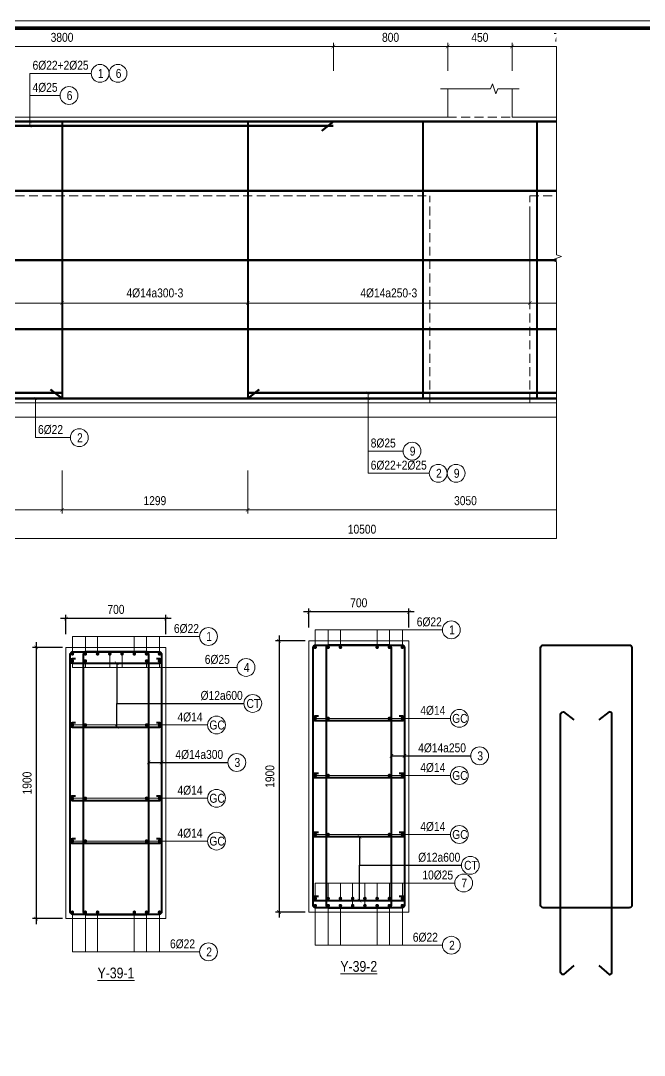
# Model space of a CAD drawing. Header units: millimetres. Extents: x 3014920 to 3563667, y -1638653 to -1356471.
# Drawn here: x 3249806 to 3254172, y -1613312 to -1606064 of the extents above; entities that cross this region are included whole.
import ezdxf
from ezdxf.enums import TextEntityAlignment as Align
from ezdxf.xclip import XClip

# ---------------------------------------------------------------- set-up
doc = ezdxf.new("R2010")
doc.units = ezdxf.units.MM
doc.header["$MEASUREMENT"] = 0
doc.header["$XCLIPFRAME"] = 0
doc.header["$PDMODE"] = 2
doc.linetypes.add('HIDDEN', pattern=[0.375, 0.25, -0.125])
doc.layers.get('0').update_dxf_attribs({"lineweight": 9})
doc.layers.get('Defpoints').update_dxf_attribs({"color": 10, "lineweight": 0})
for name, color, linetype, lineweight in [('CDAI', 21, 'Continuous', 40), ('CTHEP', 50, 'Continuous', 50), ('DBAO', 90, 'Continuous', 13), ('DGIONG', 130, 'Continuous', 13), ('KTH', 154, 'Continuous', 9), ('Net khuat', 8, 'HIDDEN', 13), ('TEXT', 7, 'Continuous', 15)]:
    doc.layers.add(name, color=color, linetype=linetype, lineweight=lineweight)
doc.styles.add('Star-HelCon', font='VHELVCN_0.TTF')
doc.styles.add('TTP-HelCon', font='VHELVCN_0.TTF')
doc.styles.add('VNI-HELVE-CONDENSE', font='VHELVCN_0.TTF')
doc.dimstyles.new('kc-25', dxfattribs={"dimtxt": 62.5, "dimasz": 20, "dimexe": 20, "dimexo": 50, "dimgap": 25, "dimtad": 3, "dimdec": 0, "dimzin": 0, "dimdsep": 46, "dimtxsty": 'VNI-HELVE-CONDENSE', "dimblk": 'DIM', "dimcen": 2.5, "dimclrd": 256, "dimclre": 154, "dimclrt": 7, "dimaunit": 1, "dimadec": 0, "dimazin": 0, "dimtfac": 1, "dimtdec": 0, "dimtix": 1, "dimtmove": 0, "dimatfit": 3, "dimldrblk": 'DOT', "dimfxl": 1, "dimtolj": 1, "dimtzin": 0, "dimarcsym": 0})
doc.dimstyles.new('TTP-25', dxfattribs={"dimscale": 25, "dimtxt": 2.5, "dimasz": 1, "dimexe": 1, "dimexo": 1, "dimgap": 0.09, "dimtad": 0, "dimdec": 4, "dimrnd": 1, "dimzin": 9, "dimdsep": 46, "dimtxsty": 'TTP-HelCon', "dimblk": 'ARCHTICK', "dimcen": 0.09, "dimdle": 1.5, "dimclrd": 256, "dimclre": 256, "dimclrt": 7, "dimadec": 0, "dimazin": 0, "dimtfac": 1, "dimtdec": 4, "dimtmove": 0, "dimatfit": 3, "dimldrblk": 'ARCHTICK', "dimfxl": 1, "dimtvp": 1, "dimtolj": 1, "dimtzin": 0, "dimarcsym": 0})

# ---------------------------------------------------------------- blocks, each defined once
blk = doc.blocks.new('_ArchTick')
at = {"color": 0, "linetype": 'ByBlock', "const_width": 0.15}
blk.add_lwpolyline([(-0.5, -0.5), (0.5, 0.5)], dxfattribs=at)
blk = doc.blocks.new('*D1928')
at = {"layer": 'Defpoints', "color": 0, "transparency": 16777216}
for p in [(62649.6, 496), (58849.7, 300), (62649.6, 300)]:
    blk.add_point(p, dxfattribs=at)
at = {"layer": 'KTH', "lineweight": -2, "transparency": 16777216}
for p, q in [((58849.7, 325), (58849.7, 521)), ((62649.6, 325), (62649.6, 521)), ((58812.2, 496), (62687.1, 496))]:
    blk.add_line(p, q, dxfattribs=at)
at = {"layer": 'KTH', "lineweight": -2, "transparency": 16777216, "xscale": 25, "yscale": 25, "zscale": 25, "rotation": 180}
blk.add_blockref('_ArchTick', (58849.7, 496), dxfattribs=at)
at = {"layer": 'KTH', "lineweight": -2, "transparency": 16777216, "xscale": 25, "yscale": 25, "zscale": 25}
blk.add_blockref('_ArchTick', (62649.6, 496), dxfattribs=at)
at = {"layer": 'KTH', "color": 7, "transparency": 16777216, "insert": (60749.7, 559.8), "char_height": 62.5, "attachment_point": 5, "style": 'TTP-HelCon'}
blk.add_mtext('\\A1;3800', dxfattribs=at)
blk = doc.blocks.new('*D1932')
at = {"layer": 'Defpoints', "color": 0, "transparency": 16777216}
for p in [(64600, 496), (63900, 300), (64600, 300)]:
    blk.add_point(p, dxfattribs=at)
at = {"layer": 'KTH', "lineweight": -2, "transparency": 16777216}
for p, q in [((63900, 325), (63900, 521)), ((64600, 325), (64600, 521)), ((63862.5, 496), (64637.5, 496))]:
    blk.add_line(p, q, dxfattribs=at)
at = {"layer": 'KTH', "lineweight": -2, "transparency": 16777216, "xscale": 25, "yscale": 25, "zscale": 25, "rotation": 180}
blk.add_blockref('_ArchTick', (63900, 496), dxfattribs=at)
at = {"layer": 'KTH', "lineweight": -2, "transparency": 16777216, "xscale": 25, "yscale": 25, "zscale": 25}
blk.add_blockref('_ArchTick', (64600, 496), dxfattribs=at)
at = {"layer": 'KTH', "color": 7, "transparency": 16777216, "insert": (64250, 559.8), "char_height": 62.5, "attachment_point": 5, "style": 'TTP-HelCon'}
blk.add_mtext('\\A1;700', dxfattribs=at)
blk = doc.blocks.new('*D1940')
at = {"layer": 'Defpoints', "color": 0, "transparency": 16777216}
for p in [(57600, -2448.4), (68100, -2448.4), (68100, -2949.4)]:
    blk.add_point(p, dxfattribs=at)
at = {"layer": 'KTH', "lineweight": -2, "transparency": 16777216}
for p, q in [((57600, -2473.4), (57600, -2974.4)), ((68100, -2473.4), (68100, -2974.4)), ((57562.5, -2949.4), (68137.5, -2949.4))]:
    blk.add_line(p, q, dxfattribs=at)
at = {"layer": 'KTH', "lineweight": -2, "transparency": 16777216, "xscale": 25, "yscale": 25, "zscale": 25, "rotation": 180}
blk.add_blockref('_ArchTick', (57600, -2949.4), dxfattribs=at)
at = {"layer": 'KTH', "lineweight": -2, "transparency": 16777216, "xscale": 25, "yscale": 25, "zscale": 25}
blk.add_blockref('_ArchTick', (68100, -2949.4), dxfattribs=at)
at = {"layer": 'KTH', "color": 7, "transparency": 16777216, "insert": (62850, -2885.5), "char_height": 62.5, "attachment_point": 5, "style": 'TTP-HelCon'}
blk.add_mtext('\\A1;10500', dxfattribs=at)
blk = doc.blocks.new('DIM')
h = blk.add_hatch(color=1)
h.paths.add_polyline_path([(0.49, 0.29, 1), (0.29, 0.49), (-0.19, 0), (0.19, 0)])
h.paths.add_polyline_path([(0.19, 0), (-0.19, 0), (-0.49, -0.29, 1), (-0.29, -0.49)])
at = {"color": 9}
for p, q in [((-0.19, 0), (-1.5, 0)), ((0.19, 0), (1.5, 0))]:
    blk.add_line(p, q, dxfattribs=at)
at = {"color": 1}
for p, q in [((-0.49, -0.29), (0.29, 0.49)), ((-0.29, -0.49), (0.49, 0.29)), ((-0.19, 0), (0.19, 0))]:
    blk.add_line(p, q, dxfattribs=at)
blk.add_arc((-0.39, -0.39), 0.138, 135, 315, dxfattribs=at)
blk = doc.blocks.new('*D1949')
at = {"layer": 'Defpoints', "color": 0, "transparency": 16777216}
for p in [(60750, -2448.4), (62049.4, -2448.4), (60750, -2749.4)]:
    blk.add_point(p, dxfattribs=at)
at = {"layer": 'KTH', "lineweight": -2, "transparency": 16777216}
for p, q in [((60750, -2473.4), (60750, -2774.4)), ((62049.4, -2473.4), (62049.4, -2774.4)), ((62086.9, -2749.4), (60712.5, -2749.4))]:
    blk.add_line(p, q, dxfattribs=at)
at = {"layer": 'KTH', "lineweight": -2, "transparency": 16777216, "xscale": 25, "yscale": 25, "zscale": 25, "rotation": 180}
blk.add_blockref('_ArchTick', (60750, -2749.4), dxfattribs=at)
at = {"layer": 'KTH', "lineweight": -2, "transparency": 16777216, "xscale": 25, "yscale": 25, "zscale": 25}
blk.add_blockref('_ArchTick', (62049.4, -2749.4), dxfattribs=at)
at = {"layer": 'KTH', "color": 7, "transparency": 16777216, "insert": (61399.7, -2685.6), "char_height": 62.5, "attachment_point": 5, "style": 'TTP-HelCon'}
blk.add_mtext('\\A1;1299', dxfattribs=at)
blk = doc.blocks.new('*D1954')
at = {"layer": 'Defpoints', "color": 0, "transparency": 16777216}
for p in [(64025, -627.9), (65099.9, -627.9), (65099.9, -1301.2)]:
    blk.add_point(p, dxfattribs=at)
at = {"layer": 'KTH', "lineweight": -2, "transparency": 16777216}
for p, q in [((64025, -652.9), (64025, -1326.2)), ((65099.9, -652.9), (65099.9, -1326.2)), ((63987.5, -1301.2), (65137.4, -1301.2))]:
    blk.add_line(p, q, dxfattribs=at)
at = {"layer": 'KTH', "lineweight": -2, "transparency": 16777216, "xscale": 25, "yscale": 25, "zscale": 25, "rotation": 180}
blk.add_blockref('_ArchTick', (64025, -1301.2), dxfattribs=at)
at = {"layer": 'KTH', "lineweight": -2, "transparency": 16777216, "xscale": 25, "yscale": 25, "zscale": 25}
blk.add_blockref('_ArchTick', (65099.9, -1301.2), dxfattribs=at)
at = {"layer": 'KTH', "color": 7, "transparency": 16777216, "insert": (64562.5, -1231.3), "char_height": 62.5, "attachment_point": 5, "style": 'TTP-HelCon'}
blk.add_mtext('\\A1;4Þ14a250-3', dxfattribs=at)
blk = doc.blocks.new('*D1955')
at = {"layer": 'Defpoints', "color": 0, "transparency": 16777216}
for p in [(60750, -627.9), (62049.4, -627.9), (62049.4, -1301.2)]:
    blk.add_point(p, dxfattribs=at)
at = {"layer": 'KTH', "lineweight": -2, "transparency": 16777216}
for p, q in [((60750, -652.9), (60750, -1326.2)), ((62049.4, -652.9), (62049.4, -1326.2)), ((60712.5, -1301.2), (62086.9, -1301.2))]:
    blk.add_line(p, q, dxfattribs=at)
at = {"layer": 'KTH', "lineweight": -2, "transparency": 16777216, "xscale": 25, "yscale": 25, "zscale": 25, "rotation": 180}
blk.add_blockref('_ArchTick', (60750, -1301.2), dxfattribs=at)
at = {"layer": 'KTH', "lineweight": -2, "transparency": 16777216, "xscale": 25, "yscale": 25, "zscale": 25}
blk.add_blockref('_ArchTick', (62049.4, -1301.2), dxfattribs=at)
at = {"layer": 'KTH', "color": 7, "transparency": 16777216, "insert": (61399.7, -1231.3), "char_height": 62.5, "attachment_point": 5, "style": 'TTP-HelCon'}
blk.add_mtext('\\A1;4Þ14a300-3', dxfattribs=at)
blk = doc.blocks.new('*D1956')
at = {"layer": 'Defpoints', "color": 0, "transparency": 16777216}
for p in [(62049.4, -627.9), (64025, -627.9), (64025, -1301.2)]:
    blk.add_point(p, dxfattribs=at)
at = {"layer": 'KTH', "lineweight": -2, "transparency": 16777216}
for p, q in [((62049.4, -652.9), (62049.4, -1326.2)), ((64025, -652.9), (64025, -1326.2)), ((62011.9, -1301.2), (64062.5, -1301.2))]:
    blk.add_line(p, q, dxfattribs=at)
at = {"layer": 'KTH', "lineweight": -2, "transparency": 16777216, "xscale": 25, "yscale": 25, "zscale": 25, "rotation": 180}
blk.add_blockref('_ArchTick', (62049.4, -1301.2), dxfattribs=at)
at = {"layer": 'KTH', "lineweight": -2, "transparency": 16777216, "xscale": 25, "yscale": 25, "zscale": 25}
blk.add_blockref('_ArchTick', (64025, -1301.2), dxfattribs=at)
at = {"layer": 'KTH', "color": 7, "transparency": 16777216, "insert": (63037.2, -1231.3), "char_height": 62.5, "attachment_point": 5, "style": 'TTP-HelCon'}
blk.add_mtext('\\A1;4Þ14a250-3', dxfattribs=at)
blk = doc.blocks.new('*D1957')
at = {"layer": 'Defpoints', "color": 0, "transparency": 16777216}
for p in [(58175, -627.9), (60750, -627.9), (60750, -1301.2)]:
    blk.add_point(p, dxfattribs=at)
at = {"layer": 'KTH', "lineweight": -2, "transparency": 16777216}
for p, q in [((58175, -652.9), (58175, -1326.2)), ((60750, -652.9), (60750, -1326.2)), ((58137.5, -1301.2), (60787.5, -1301.2))]:
    blk.add_line(p, q, dxfattribs=at)
at = {"layer": 'KTH', "lineweight": -2, "transparency": 16777216, "xscale": 25, "yscale": 25, "zscale": 25, "rotation": 180}
blk.add_blockref('_ArchTick', (58175, -1301.2), dxfattribs=at)
at = {"layer": 'KTH', "lineweight": -2, "transparency": 16777216, "xscale": 25, "yscale": 25, "zscale": 25}
blk.add_blockref('_ArchTick', (60750, -1301.2), dxfattribs=at)
at = {"layer": 'KTH', "color": 7, "transparency": 16777216, "insert": (59462.5, -1231.3), "char_height": 62.5, "attachment_point": 5, "style": 'TTP-HelCon'}
blk.add_mtext('\\A1;4Þ14a250-3', dxfattribs=at)
blk = doc.blocks.new('*D1958')
at = {"layer": 'Defpoints', "color": 0, "transparency": 16777216}
for p in [(63450, 496), (62649.6, 300), (63450, 300)]:
    blk.add_point(p, dxfattribs=at)
at = {"layer": 'KTH', "lineweight": -2, "transparency": 16777216}
for p, q in [((62649.6, 325), (62649.6, 521)), ((63450, 325), (63450, 521)), ((62612.1, 496), (63487.5, 496))]:
    blk.add_line(p, q, dxfattribs=at)
at = {"layer": 'KTH', "lineweight": -2, "transparency": 16777216, "xscale": 25, "yscale": 25, "zscale": 25, "rotation": 180}
blk.add_blockref('_ArchTick', (62649.6, 496), dxfattribs=at)
at = {"layer": 'KTH', "lineweight": -2, "transparency": 16777216, "xscale": 25, "yscale": 25, "zscale": 25}
blk.add_blockref('_ArchTick', (63450, 496), dxfattribs=at)
at = {"layer": 'KTH', "color": 7, "transparency": 16777216, "insert": (63049.8, 559.8), "char_height": 62.5, "attachment_point": 5, "style": 'TTP-HelCon'}
blk.add_mtext('\\A1;800', dxfattribs=at)
blk = doc.blocks.new('*D1959')
at = {"layer": 'Defpoints', "color": 0, "transparency": 16777216}
for p in [(57600, -2448.4), (60750, -2448.4), (60750, -2749.4)]:
    blk.add_point(p, dxfattribs=at)
at = {"layer": 'KTH', "lineweight": -2, "transparency": 16777216}
for p, q in [((57600, -2473.4), (57600, -2774.4)), ((60750, -2473.4), (60750, -2774.4)), ((57562.5, -2749.4), (60787.5, -2749.4))]:
    blk.add_line(p, q, dxfattribs=at)
at = {"layer": 'KTH', "lineweight": -2, "transparency": 16777216, "xscale": 25, "yscale": 25, "zscale": 25, "rotation": 180}
blk.add_blockref('_ArchTick', (57600, -2749.4), dxfattribs=at)
at = {"layer": 'KTH', "lineweight": -2, "transparency": 16777216, "xscale": 25, "yscale": 25, "zscale": 25}
blk.add_blockref('_ArchTick', (60750, -2749.4), dxfattribs=at)
at = {"layer": 'KTH', "color": 7, "transparency": 16777216, "insert": (59175, -2685.6), "char_height": 62.5, "attachment_point": 5, "style": 'TTP-HelCon'}
blk.add_mtext('\\A1;3150', dxfattribs=at)
blk = doc.blocks.new('*D1960')
at = {"layer": 'Defpoints', "color": 0, "transparency": 16777216}
for p in [(62049.4, -2448.4), (65098.9, -2473.4), (62049.4, -2749.4)]:
    blk.add_point(p, dxfattribs=at)
at = {"layer": 'KTH', "lineweight": -2, "transparency": 16777216}
for p, q in [((62049.4, -2473.4), (62049.4, -2774.4)), ((65098.9, -2498.4), (65098.9, -2774.4)), ((65136.4, -2749.4), (62011.9, -2749.4))]:
    blk.add_line(p, q, dxfattribs=at)
at = {"layer": 'KTH', "lineweight": -2, "transparency": 16777216, "xscale": 25, "yscale": 25, "zscale": 25, "rotation": 180}
blk.add_blockref('_ArchTick', (62049.4, -2749.4), dxfattribs=at)
at = {"layer": 'KTH', "lineweight": -2, "transparency": 16777216, "xscale": 25, "yscale": 25, "zscale": 25}
blk.add_blockref('_ArchTick', (65098.9, -2749.4), dxfattribs=at)
at = {"layer": 'KTH', "color": 7, "transparency": 16777216, "insert": (63574.2, -2685.6), "char_height": 62.5, "attachment_point": 5, "style": 'TTP-HelCon'}
blk.add_mtext('\\A1;3050', dxfattribs=at)
blk = doc.blocks.new('*D1966')
at = {"layer": 'Defpoints', "color": 0, "transparency": 16777216}
for p in [(63450, 496), (63450, 300), (63900, 300)]:
    blk.add_point(p, dxfattribs=at)
at = {"layer": 'KTH', "lineweight": -2, "transparency": 16777216}
for p, q in [((63450, 325), (63450, 521)), ((63900, 325), (63900, 521)), ((63937.5, 496), (63412.5, 496))]:
    blk.add_line(p, q, dxfattribs=at)
at = {"layer": 'KTH', "lineweight": -2, "transparency": 16777216, "xscale": 25, "yscale": 25, "zscale": 25, "rotation": 180}
blk.add_blockref('_ArchTick', (63450, 496), dxfattribs=at)
at = {"layer": 'KTH', "lineweight": -2, "transparency": 16777216, "xscale": 25, "yscale": 25, "zscale": 25}
blk.add_blockref('_ArchTick', (63900, 496), dxfattribs=at)
at = {"layer": 'KTH', "color": 7, "transparency": 16777216, "insert": (63675, 559.8), "char_height": 62.5, "attachment_point": 5, "style": 'TTP-HelCon'}
blk.add_mtext('\\A1;450', dxfattribs=at)
blk = doc.blocks.new('*D1021')
at = {"layer": 'Defpoints', "color": 0, "ltscale": 500, "transparency": 16777216}
for p in [(3250122.9, -1610252.1), (3250122.9, -1610385.3), (3250822.9, -1610385.3)]:
    blk.add_point(p, dxfattribs=at)
at = {"layer": 'KTH', "lineweight": -2, "ltscale": 500, "transparency": 16777216}
for p, q in [((3250860.4, -1610252.1), (3250085.4, -1610252.1)), ((3250122.9, -1610360.3), (3250122.9, -1610227.1)), ((3250822.9, -1610360.3), (3250822.9, -1610227.1))]:
    blk.add_line(p, q, dxfattribs=at)
at = {"layer": 'KTH', "lineweight": -2, "ltscale": 500, "transparency": 16777216, "xscale": 25, "yscale": 25, "zscale": 25, "rotation": 180}
blk.add_blockref('_ArchTick', (3250122.9, -1610252.1), dxfattribs=at)
at = {"layer": 'KTH', "lineweight": -2, "ltscale": 500, "transparency": 16777216, "xscale": 25, "yscale": 25, "zscale": 25}
blk.add_blockref('_ArchTick', (3250822.9, -1610252.1), dxfattribs=at)
at = {"layer": 'KTH', "color": 7, "ltscale": 500, "transparency": 16777216, "insert": (3250472.9, -1610188.3), "char_height": 62.5, "attachment_point": 5, "style": 'TTP-HelCon'}
blk.add_mtext('\\A1;700', dxfattribs=at)
blk = doc.blocks.new('*D1022')
at = {"layer": 'Defpoints', "color": 0, "ltscale": 500, "transparency": 16777216}
for p in [(3251823, -1610408.1), (3251614.7, -1612308.1), (3251823, -1612308.1)]:
    blk.add_point(p, dxfattribs=at)
at = {"layer": 'KTH', "lineweight": -2, "ltscale": 500, "transparency": 16777216}
for p, q in [((3251798, -1610408.1), (3251589.7, -1610408.1)), ((3251614.7, -1610370.6), (3251614.7, -1612345.6)), ((3251798, -1612308.1), (3251589.7, -1612308.1))]:
    blk.add_line(p, q, dxfattribs=at)
at = {"layer": 'KTH', "lineweight": -2, "ltscale": 500, "transparency": 16777216, "xscale": 25, "yscale": 25, "zscale": 25}
for p, rotation in [((3251614.7, -1610408.1), 90), ((3251614.7, -1612308.1), 270)]:
    blk.add_blockref('_ArchTick', p, dxfattribs=dict(at, rotation=rotation))
at = {"layer": 'KTH', "color": 7, "ltscale": 500, "transparency": 16777216, "insert": (3251550.9, -1611358.1), "char_height": 62.5, "attachment_point": 5, "rotation": 90, "style": 'TTP-HelCon'}
blk.add_mtext('\\A1;1900', dxfattribs=at)
blk = doc.blocks.new('*D1023')
at = {"layer": 'Defpoints', "color": 0, "ltscale": 500, "transparency": 16777216}
for p in [(3251823, -1610205.8), (3251823, -1610339.1), (3252523, -1610339.1)]:
    blk.add_point(p, dxfattribs=at)
at = {"layer": 'KTH', "lineweight": -2, "ltscale": 500, "transparency": 16777216}
for p, q in [((3251823, -1610314.1), (3251823, -1610180.8)), ((3252523, -1610314.1), (3252523, -1610180.8)), ((3252560.5, -1610205.8), (3251785.5, -1610205.8))]:
    blk.add_line(p, q, dxfattribs=at)
at = {"layer": 'KTH', "lineweight": -2, "ltscale": 500, "transparency": 16777216, "xscale": 25, "yscale": 25, "zscale": 25, "rotation": 180}
blk.add_blockref('_ArchTick', (3251823, -1610205.8), dxfattribs=at)
at = {"layer": 'KTH', "lineweight": -2, "ltscale": 500, "transparency": 16777216, "xscale": 25, "yscale": 25, "zscale": 25}
blk.add_blockref('_ArchTick', (3252523, -1610205.8), dxfattribs=at)
at = {"layer": 'KTH', "color": 7, "ltscale": 500, "transparency": 16777216, "insert": (3252173, -1610142), "char_height": 62.5, "attachment_point": 5, "style": 'TTP-HelCon'}
blk.add_mtext('\\A1;700', dxfattribs=at)
blk = doc.blocks.new('*D1024')
at = {"layer": 'Defpoints', "color": 0, "ltscale": 500, "transparency": 16777216}
for p in [(3250122.9, -1610454.3), (3249914.7, -1612354.3), (3250122.9, -1612354.3)]:
    blk.add_point(p, dxfattribs=at)
at = {"layer": 'KTH', "lineweight": -2, "ltscale": 500, "transparency": 16777216}
for p, q in [((3250097.9, -1610454.3), (3249889.7, -1610454.3)), ((3249914.7, -1610416.8), (3249914.7, -1612391.8)), ((3250097.9, -1612354.3), (3249889.7, -1612354.3))]:
    blk.add_line(p, q, dxfattribs=at)
at = {"layer": 'KTH', "lineweight": -2, "ltscale": 500, "transparency": 16777216, "xscale": 25, "yscale": 25, "zscale": 25}
for p, rotation in [((3249914.7, -1610454.3), 90), ((3249914.7, -1612354.3), 270)]:
    blk.add_blockref('_ArchTick', p, dxfattribs=dict(at, rotation=rotation))
at = {"layer": 'KTH', "color": 7, "ltscale": 500, "transparency": 16777216, "insert": (3249850.9, -1611404.3), "char_height": 62.5, "attachment_point": 5, "rotation": 90, "style": 'TTP-HelCon'}
blk.add_mtext('\\A1;1900', dxfattribs=at)
blk = doc.blocks.new('CHG_XX_Khung ten')
blk.add_lwpolyline([(15, 579), (826, 579), (826, 15), (15, 15)], close=True)
at = {"color": 4, "linetype": 'Continuous', "const_width": 1}
blk.add_lwpolyline([(17, 577), (824, 577), (824, 17), (17, 17)], close=True, dxfattribs=at)
blk = doc.blocks.new('2Y-39')
at = {"layer": 'CDAI', "elevation": 0}
for points in [[(60750.00241, -30), (60750.00241, -1970)], [(62049.40103, -30), (62049.40103, -1970)]]:
    blk.add_lwpolyline(points, dxfattribs=at)
at = {"layer": 'CDAI'}
for points in [[(63274.99997, -29.99806), (63274.99997, -1969.99806)], [(64074.99997, -29.99806), (64074.99997, -1969.99806)]]:
    blk.add_lwpolyline(points, dxfattribs=at)
at = {"layer": 'CTHEP'}
for p, q in [((62568.19159, -94.52741), (62649.61748, -30.00192)), ((73731.99983, -515), (49133.01281, -515)), ((73731.99983, -1000), (49133.01281, -1000)), ((73731.99983, -1485), (49133.01281, -1485)), ((60668.57652, -1905.47643), (60750.00241, -1970.00193)), ((62130.82692, -1905.47643), (62049.40103, -1970.00193)), ((49045.7992, -1970), (73770.00002, -1970))]:
    blk.add_line(p, q, dxfattribs=at)
for points in [[(49045.7992, -534.65692), (49045.7992, -30), (73770.00002, -30), (73770.00002, -530.00001)], [(58849.72173, -60.00195), (62647.03349, -60.00195)], [(54499.99997, -1930), (60749.99997, -1930)], [(62049.40103, -1930), (65099.93817, -1930)]]:
    blk.add_lwpolyline(points, dxfattribs=at)
at = {"layer": 'DBAO', "linetype": 'Continuous'}
for p, q in [((63449.99997, 200.00195), (63449.99997, 0.00195)), ((63899.99997, 0.00195), (63899.99997, 200.00195)), ((63449.99997, 0.00195), (58049.99998, 0.00195)), ((63899.99997, 0.00195), (68449.99997, 0.00193)), ((49000.00001, -2000), (73799.99996, -2000)), ((49000.00001, -2100), (73799.99996, -2100))]:
    blk.add_line(p, q, dxfattribs=at)
at = {"layer": 'DGIONG', "linetype": 'Continuous', "flags": 128}
blk.add_lwpolyline([(63949.99997, 200.00195), (63799.99989, 200.00195), (63787.49989, 165.65848), (63762.49989, 234.34542), (63749.99989, 200.00195), (63399.98497, 200.00195)], dxfattribs=at)
at = {"layer": 'DGIONG'}
for centre in [(61016.31972, 307.65924), (61141.31972, 307.65924), (60798.43022, 152.67824), (60870.55956, -2243.93133), (63199.9487, -2338.46055), (63383.6417, -2493.4415), (63508.6417, -2493.4415)]:
    blk.add_circle(centre, 62.5, dxfattribs=at)
at = {"layer": 'Net khuat', "ltscale": 250}
for p, q in [((57599.99998, 0.00195), (63449.99997, 0.00195)), ((63449.99997, 0.00195), (63899.99997, 0.00195)), ((63899.99997, 0.00195), (63899.99997, 0.00195)), ((58174.99998, -549.99805), (63324.99997, -549.99805)), ((63324.99997, -1999.99805), (63324.99997, -549.99805)), ((64024.99997, -1999.99805), (64024.99997, -550)), ((64024.99997, -550), (68324.99261, -550))]:
    blk.add_line(p, q, dxfattribs=at)
at = {"layer": 'TEXT', "style": 'TTP-HelCon'}
for s, p in [('6Þ22+2Þ25', (60543.51184, 333.51218, 0)), ('4Þ25', (60543.51184, 178.53118, 0)), ('6Þ22', (60581.44468, -2218.07834, 0)), ('8Þ25', (62910.83382, -2312.60755, 0)), ('6Þ22+2Þ25', (62910.83382, -2467.58856, 0))]:
    blk.add_text(s, height=62.5, dxfattribs=at).set_placement(p)
at = {"layer": 'TEXT', "style": 'Star-HelCon'}
for s, p in [('1', (61020.48638, 307.65924)), ('6', (61145.48638, 307.65924)), ('6', (60802.59688, 152.67824)), ('2', (60874.72623, -2243.93133)), ('9', (63204.11536, -2338.46055)), ('2', (63387.80836, -2493.4415)), ('9', (63512.80836, -2493.4415))]:
    blk.add_text(s, height=62.5, dxfattribs=at).set_placement(p, align=Align.MIDDLE)
at = {"layer": 'KTH'}
for base, p1, p2, picture, middle in [((62649.6174817355, 495.9616421792), (58849.7217311514, 299.9980677543), (62649.6174817355, 299.9980677543), '*D1928', (60749.6696064435, 559.7949755125)), ((60749.99998, -2749.4015), (57599.99997, -2448.35724), (60749.99998, -2448.35721), '*D1959', (59174.99998, -2685.56817)), ((68099.99997, -2949.35724), (57599.99997, -2448.35724), (68099.99997, -2448.35724), '*D1940', (62849.99997, -2885.5239))]:
    dim = blk.add_linear_dim(base=base, p1=p1, p2=p2, angle=180, dimstyle='TTP-25', override={"dimtmove": 1}, dxfattribs=at)
    dim.commit()
    dim.dimension.update_dxf_attribs({"geometry": picture, "text_midpoint": middle})
for base, p1, p2, picture, middle in [((63449.99997, 495.96164), (62649.61748, 299.99807), (63449.99997, 299.99807), '*D1958', (63049.80872, 559.79498)), ((64599.99999, 495.96164), (63899.99997, 299.99807), (64599.99999, 299.99807), '*D1932', (64249.99998, 559.79498)), ((60749.999984, -2749.401499), (62049.401026, -2448.357237), (60749.999984, -2448.357207), '*D1949', (61399.700505, -2685.568165)), ((62049.40103, -2749.4015), (65098.93817, -2473.35724), (62049.40103, -2448.35724), '*D1960', (63574.1696, -2685.56817))]:
    dim = blk.add_linear_dim(base=base, p1=p1, p2=p2, dimstyle='TTP-25', override={"dimtmove": 1}, dxfattribs=at)
    dim.commit()
    dim.dimension.update_dxf_attribs({"geometry": picture, "text_midpoint": middle})
at = {"layer": 'KTH', "color": 5}
dim = blk.add_linear_dim(base=(63449.99997, 495.96164), p1=(63899.99997, 299.99807), p2=(63449.99997, 299.99807), dimstyle='TTP-25', override={"dimtmove": 1, "dimarcsym": 1}, dxfattribs=at)
dim.commit()
dim.dimension.update_dxf_attribs({"geometry": '*D1966', "text_midpoint": (63674.99997, 559.79498)})
at = {"layer": 'KTH'}
for base, p1, p2, picture, middle in [((60749.99994, -1301.20202), (58174.99998, -627.86333), (60749.99994, -627.8633), '*D1957', (59462.49996, -1231.28536)), ((64024.99997, -1301.20202), (62049.40103, -627.86333), (64024.99997, -627.86333), '*D1956', (63037.2005, -1231.28536)), ((65099.93817, -1301.20202), (64024.99997, -627.86333), (65099.93817, -627.86333), '*D1954', (64562.46907, -1231.28536))]:
    dim = blk.add_linear_dim(base=base, p1=p1, p2=p2, angle=0.000000013, text='4Þ14a250-3', dimstyle='TTP-25', override={"dimtmove": 1}, dxfattribs=at)
    dim.commit()
    dim.dimension.update_dxf_attribs({"geometry": picture, "text_midpoint": middle})
dim = blk.add_linear_dim(base=(62049.40103, -1301.20202), p1=(60749.99994, -627.8633), p2=(62049.40103, -627.86333), text='4Þ14a300-3', dimstyle='TTP-25', override={"dimtmove": 1}, dxfattribs=at)
dim.commit()
dim.dimension.update_dxf_attribs({"geometry": '*D1955', "text_midpoint": (61399.70048, -1231.28536)})
at = {"layer": 'DGIONG'}
for points in [[(60524.99999, -31.53555), (60524.99981, 307.65924), (60953.81972, 307.65924)], [(60524.99998, -61.53555), (60524.99981, 152.67824), (60735.93022, 152.67824)], [(62892.32202, -1930), (62892.32179, -2338.4605), (63137.4487, -2338.4605)], [(60562.93285, -1970), (60562.93265, -2243.93128), (60808.05956, -2243.93128)], [(62892.32197, -1970), (62892.32179, -2493.4415), (63321.1417, -2493.4415)]]:
    blk.add_leader(points, dimstyle='kc-25', override={"dimtad": 0, "dimldrblk": 'ArchTick', "dimfxl": 100, "dimarcsym": 1}, dxfattribs=at)

msp = doc.modelspace()

# ---------------------------------------------------------------- linework, layer by layer
at = {"layer": 'CDAI', "elevation": 0}
for points in [[(3250171.69605, -1610484.33747), (3250774.19605, -1610484.33747, -0.4142135624), (3250792.94605, -1610503.08747), (3250792.94605, -1612305.58747, -0.4142135624), (3250774.19605, -1612324.33747), (3250171.69605, -1612324.33747, -0.4142135624), (3250152.94605, -1612305.58747), (3250152.94605, -1610503.08747, -0.4142135624)], [(3250683.48177, -1610484.33747), (3250262.41034, -1610484.33747, 0.4142135624), (3250243.66034, -1610503.08747), (3250243.66034, -1612305.58748, 0.4142135624), (3250262.41034, -1612324.33748), (3250683.48177, -1612324.33747, 0.4142135624), (3250702.23177, -1612305.58747), (3250702.23177, -1610503.08747, 0.4142135624)], [(3251871.72928, -1610438.06294), (3252474.22928, -1610438.06294, -0.4142135624), (3252492.97928, -1610456.81294), (3252492.97928, -1612259.31294, -0.4142135624), (3252474.22928, -1612278.06294), (3251871.72928, -1612278.06294, -0.4142135624), (3251852.97928, -1612259.31294), (3251852.97928, -1610456.81294, -0.4142135624)], [(3252383.51499, -1610438.06294), (3251962.44356, -1610438.06294, 0.4142135624), (3251943.69356, -1610456.81294), (3251943.69356, -1612259.31294, 0.4142135624), (3251962.44356, -1612278.06294), (3252383.51499, -1612278.06294, 0.4142135624), (3252402.26499, -1612259.31294), (3252402.26499, -1610456.81294, 0.4142135624)], [(3253464.51361, -1610438.06294), (3254067.01361, -1610438.06294, -0.4142135624), (3254085.76361, -1610456.81294), (3254085.76361, -1612259.31294, -0.4142135624), (3254067.01361, -1612278.06294), (3253464.51361, -1612278.06294, -0.4142135624), (3253445.76361, -1612259.31294), (3253445.76361, -1610456.81294, -0.4142135624)]]:
    msp.add_lwpolyline(points, format="xyb", close=True, dxfattribs=at)
for points in [[(3250189.86605, -1610534.33747), (3250167.94605, -1610534.33747, 0.4142135624), (3250152.94605, -1610549.33747, 0.4142135624), (3250167.94605, -1610564.33747), (3250777.94605, -1610564.33747, 0.4142135624), (3250792.94605, -1610549.33747, 0.4142135624), (3250777.94605, -1610534.33747), (3250756.02606, -1610534.33747)], [(3253678.07045, -1612682.80067), (3253605.22789, -1612745.73409, -0.4142135624), (3253586.47789, -1612726.98409), (3253586.47789, -1610924.48409, -0.4142135624), (3253605.22789, -1610905.73409), (3253678.07045, -1610962.13886)], [(3253853.45676, -1612682.80067), (3253926.29932, -1612745.73409, 0.4142135624), (3253945.04932, -1612726.98409), (3253945.04932, -1610924.48409, 0.4142135624), (3253926.29932, -1610905.73409), (3253853.45676, -1610962.13886)], [(3250189.86605, -1610982.67081), (3250167.94605, -1610982.67081, 0.4142135624), (3250152.94605, -1610997.67081, 0.4142135624), (3250167.94605, -1611012.67081), (3250777.94605, -1611012.67081, 0.4142135624), (3250792.94605, -1610997.67081, 0.4142135624), (3250777.94605, -1610982.67081), (3250756.02606, -1610982.67081)], [(3251889.89927, -1610936.39627), (3251867.97928, -1610936.39627, 0.4142135624), (3251852.97928, -1610951.39627, 0.4142135624), (3251867.97928, -1610966.39627), (3252477.97928, -1610966.39627, 0.4142135624), (3252492.97928, -1610951.39627, 0.4142135624), (3252477.97928, -1610936.39627), (3252456.05929, -1610936.39627)], [(3251889.89927, -1611336.39627), (3251867.97928, -1611336.39627, 0.4142135624), (3251852.97928, -1611351.39627, 0.4142135624), (3251867.97928, -1611366.39627), (3252477.97928, -1611366.39627, 0.4142135624), (3252492.97928, -1611351.39627, 0.4142135624), (3252477.97928, -1611336.39627), (3252456.05929, -1611336.39627)], [(3250189.86605, -1611496.00414), (3250167.94605, -1611496.00414, 0.4142135624), (3250152.94605, -1611511.00414, 0.4142135624), (3250167.94605, -1611526.00414), (3250777.94605, -1611526.00414, 0.4142135624), (3250792.94605, -1611511.00414, 0.4142135624), (3250777.94605, -1611496.00414), (3250756.02606, -1611496.00414)], [(3251889.89927, -1611749.72961), (3251867.97928, -1611749.72961, 0.4142135624), (3251852.97928, -1611764.72961, 0.4142135624), (3251867.97928, -1611779.72961), (3252477.97928, -1611779.72961, 0.4142135624), (3252492.97928, -1611764.72961, 0.4142135624), (3252477.97928, -1611749.72961), (3252456.05929, -1611749.72961)], [(3250189.86605, -1611796.00414), (3250167.94605, -1611796.00414, 0.4142135624), (3250152.94605, -1611811.00414, 0.4142135624), (3250167.94605, -1611826.00414), (3250777.94605, -1611826.00414, 0.4142135624), (3250792.94605, -1611811.00414, 0.4142135624), (3250777.94605, -1611796.00414), (3250756.02606, -1611796.00414)], [(3251889.89927, -1612198.06294), (3251867.97928, -1612198.06294, 0.4142135624), (3251852.97928, -1612213.06294, 0.4142135624), (3251867.97928, -1612228.06294), (3252477.97928, -1612228.06294, 0.4142135624), (3252492.97928, -1612213.06294, 0.4142135624), (3252477.97928, -1612198.06294), (3252456.05929, -1612198.06294)]]:
    msp.add_lwpolyline(points, format="xyb", dxfattribs=at)
at = {"layer": 'CTHEP', "const_width": 12.5, "elevation": 0}
for points in [[(3251861.72928, -1610453.06294, 1), (3251874.22928, -1610453.06294, 1)], [(3251952.44356, -1610453.06294, -1), (3251964.94356, -1610453.06294, -1)], [(3252038.15785, -1610453.06294, -1), (3252050.65785, -1610453.06294, -1)], [(3252307.80071, -1610453.06294, 1), (3252295.30071, -1610453.06294, 1)], [(3252393.51499, -1610453.06294, 1), (3252381.01499, -1610453.06294, 1)], [(3252471.72928, -1610453.06294, 1), (3252484.22928, -1610453.06294, 1)], [(3250161.69605, -1610499.33747, 1), (3250174.19605, -1610499.33747, 1)], [(3250161.69605, -1610549.33747, 1), (3250174.19605, -1610549.33747, 1)], [(3250252.41034, -1610499.33747, -1), (3250264.91034, -1610499.33747, -1)], [(3250252.41034, -1610549.33747, -1), (3250264.91034, -1610549.33747, -1)], [(3250338.12463, -1610499.33747, -1), (3250350.62463, -1610499.33747, -1)], [(3250423.83891, -1610499.33747, -1), (3250436.33891, -1610499.33747, -1)], [(3250522.0532, -1610499.33747, 1), (3250509.5532, -1610499.33747, 1)], [(3250607.76748, -1610499.33747, 1), (3250595.26748, -1610499.33747, 1)], [(3250693.48177, -1610499.33747, 1), (3250680.98177, -1610499.33747, 1)], [(3250693.48177, -1610549.33747, 1), (3250680.98177, -1610549.33747, 1)], [(3250771.69605, -1610499.33747, 1), (3250784.19605, -1610499.33747, 1)], [(3250771.69605, -1610549.33747, 1), (3250784.19605, -1610549.33747, 1)], [(3250161.69605, -1610997.67081, 1), (3250174.19605, -1610997.67081, 1)], [(3250252.41034, -1610997.67081, 1), (3250264.91034, -1610997.67081, 1)], [(3250680.98177, -1610997.67081, 1), (3250693.48177, -1610997.67081, 1)], [(3250771.69605, -1610997.67081, 1), (3250784.19605, -1610997.67081, 1)], [(3251861.72928, -1610951.39627, 1), (3251874.22928, -1610951.39627, 1)], [(3251952.44356, -1610951.39628, 1), (3251964.94356, -1610951.39628, 1)], [(3252381.01499, -1610951.39627, 1), (3252393.51499, -1610951.39627, 1)], [(3252471.72928, -1610951.39627, 1), (3252484.22928, -1610951.39627, 1)], [(3251861.72928, -1611351.39627, 1), (3251874.22928, -1611351.39627, 1)], [(3251952.44356, -1611351.39628, 1), (3251964.94356, -1611351.39628, 1)], [(3252381.01499, -1611351.39627, 1), (3252393.51499, -1611351.39627, 1)], [(3252471.72928, -1611351.39627, 1), (3252484.22928, -1611351.39627, 1)], [(3250161.69605, -1611511.00414, 1), (3250174.19605, -1611511.00414, 1)], [(3250252.41034, -1611511.00414, 1), (3250264.91034, -1611511.00414, 1)], [(3250680.98177, -1611511.00414, 1), (3250693.48177, -1611511.00414, 1)], [(3250771.69605, -1611511.00414, 1), (3250784.19605, -1611511.00414, 1)], [(3251861.72928, -1611764.72961, 1), (3251874.22928, -1611764.72961, 1)], [(3251952.44356, -1611764.72961, 1), (3251964.94356, -1611764.72961, 1)], [(3252381.01499, -1611764.72961, 1), (3252393.51499, -1611764.72961, 1)], [(3252471.72928, -1611764.72961, 1), (3252484.22928, -1611764.72961, 1)], [(3250161.69605, -1611811.00414, 1), (3250174.19605, -1611811.00414, 1)], [(3250252.41034, -1611811.00414, 1), (3250264.91034, -1611811.00414, 1)], [(3250680.98177, -1611811.00414, 1), (3250693.48177, -1611811.00414, 1)], [(3250771.69605, -1611811.00414, 1), (3250784.19605, -1611811.00414, 1)], [(3251861.72928, -1612213.06294, -1), (3251874.22928, -1612213.06294, -1)], [(3251952.44356, -1612213.06294, 1), (3251964.94356, -1612213.06294, 1)], [(3252038.15785, -1612213.06294, 1), (3252050.65785, -1612213.06294, 1)], [(3252123.87213, -1612213.06294, 1), (3252136.37213, -1612213.06294, 1)], [(3252222.08642, -1612213.06294, -1), (3252209.58642, -1612213.06294, -1)], [(3252307.80071, -1612213.06294, -1), (3252295.30071, -1612213.06294, -1)], [(3252393.51499, -1612213.06294, -1), (3252381.01499, -1612213.06294, -1)], [(3252471.72928, -1612213.06294, -1), (3252484.22928, -1612213.06294, -1)], [(3250161.69605, -1612309.33747, 1), (3250174.19605, -1612309.33747, 1)], [(3250252.41034, -1612309.33747, 1), (3250264.91034, -1612309.33747, 1)], [(3250338.12463, -1612309.33747, 1), (3250350.62463, -1612309.33747, 1)], [(3250607.76748, -1612309.33747, -1), (3250595.26748, -1612309.33747, -1)], [(3250693.48177, -1612309.33747, -1), (3250680.98177, -1612309.33747, -1)], [(3250771.69605, -1612309.33747, 1), (3250784.19605, -1612309.33747, 1)], [(3251861.72928, -1612263.06294, 1), (3251874.22928, -1612263.06294, 1)], [(3251952.44356, -1612263.06294, 1), (3251964.94356, -1612263.06294, 1)], [(3252038.15785, -1612263.06294, 1), (3252050.65785, -1612263.06294, 1)], [(3252123.87213, -1612263.06294, 1), (3252136.37213, -1612263.06294, 1)], [(3252222.08642, -1612263.06294, -1), (3252209.58642, -1612263.06294, -1)], [(3252307.80071, -1612263.06294, -1), (3252295.30071, -1612263.06294, -1)], [(3252393.51499, -1612263.06294, -1), (3252381.01499, -1612263.06294, -1)], [(3252471.72928, -1612263.06294, 1), (3252484.22928, -1612263.06294, 1)]]:
    msp.add_lwpolyline(points, format="xyb", close=True, dxfattribs=at)
at = {"layer": 'DBAO', "elevation": 0, "flags": 128}
for points in [[(3251822.97928, -1610408.06294), (3252522.97928, -1610408.06294)], [(3252522.97928, -1610408.06294), (3252522.97928, -1612308.06294), (3251822.97928, -1612308.06294), (3251822.97928, -1610408.06294)], [(3250122.94605, -1610454.33747), (3250822.94605, -1610454.33747)], [(3250822.94605, -1610454.33747), (3250822.94605, -1612354.33747), (3250122.94605, -1612354.33747), (3250122.94605, -1610454.33747)]]:
    msp.add_lwpolyline(points, dxfattribs=at)
at = {"layer": 'DGIONG'}
for p, q in [((3251867.97928, -1610453.06294), (3251867.97928, -1610331.31294)), ((3251867.97928, -1610331.31294), (3252758.57579, -1610331.31294)), ((3251958.69356, -1610453.06294), (3251958.69356, -1610331.31294)), ((3252044.40785, -1610453.06294), (3252044.40785, -1610331.31294)), ((3252301.55071, -1610453.06294), (3252301.55071, -1610331.31294)), ((3252387.26499, -1610453.06294), (3252387.26499, -1610331.31294)), ((3252477.97928, -1610453.06294), (3252477.97928, -1610331.31294)), ((3250167.94605, -1610499.33747), (3250167.94605, -1610377.58747)), ((3250167.94605, -1610377.58747), (3251058.54256, -1610377.58747)), ((3250258.66034, -1610499.33747), (3250258.66034, -1610377.58748)), ((3250344.37463, -1610499.33747), (3250344.37463, -1610377.58748)), ((3250601.51748, -1610499.33747), (3250601.51748, -1610377.58748)), ((3250687.23177, -1610499.33747), (3250687.23177, -1610377.58748)), ((3250777.94605, -1610499.33747), (3250777.94605, -1610377.58747)), ((3250167.94605, -1610549.33747), (3250167.94605, -1610594.33747)), ((3250258.66034, -1610549.33747), (3250258.66034, -1610594.33748)), ((3250430.08891, -1610594.33747), (3250430.08891, -1610499.33747)), ((3250515.8032, -1610594.33747), (3250515.8032, -1610499.33747)), ((3250687.23177, -1610549.33747), (3250687.23177, -1610594.33748)), ((3250777.94605, -1610549.33747), (3250777.94605, -1610594.33747)), ((3250167.94605, -1610594.33747), (3251321.38359, -1610594.33747)), ((3251867.97928, -1610951.39627), (3252814.54034, -1610951.39628)), ((3250167.94605, -1610997.67081), (3251114.50712, -1610997.67081)), ((3251867.97928, -1611351.39627), (3252814.54034, -1611351.39628)), ((3250167.94605, -1611511.00414), (3251114.50712, -1611511.00414)), ((3251867.97928, -1611764.72961), (3252814.54034, -1611764.72961)), ((3250167.94605, -1611811.00414), (3251114.50712, -1611811.00414)), ((3251867.97928, -1612104.66694), (3252844.73066, -1612104.66694)), ((3251867.97928, -1612213.06294), (3251867.97928, -1612104.66694)), ((3251958.69356, -1612213.06294), (3251958.69356, -1612104.66694)), ((3252044.40785, -1612213.06294), (3252044.40785, -1612104.66694)), ((3252130.12213, -1612104.66694), (3252130.12213, -1612263.06294)), ((3252215.83642, -1612104.66694), (3252215.83642, -1612263.06294)), ((3252301.55071, -1612213.06294), (3252301.55071, -1612104.66694)), ((3252387.26499, -1612213.06294), (3252387.26499, -1612104.66694)), ((3252477.97928, -1612213.06294), (3252477.97928, -1612104.66694)), ((3251867.97928, -1612540.46476), (3251867.97928, -1612263.06294)), ((3251958.69356, -1612263.06294), (3251958.69356, -1612540.46476)), ((3252044.40785, -1612263.06294), (3252044.40785, -1612540.46476)), ((3252301.55071, -1612263.06294), (3252301.55071, -1612540.46476)), ((3252387.26499, -1612263.06294), (3252387.26499, -1612540.46476)), ((3252477.97928, -1612540.46476), (3252477.97928, -1612263.06294)), ((3250167.94605, -1612586.7393), (3250167.94605, -1612309.33747)), ((3250258.66034, -1612309.33748), (3250258.66034, -1612586.7393)), ((3250344.37463, -1612309.33748), (3250344.37463, -1612586.7393)), ((3250601.51748, -1612309.33748), (3250601.51748, -1612586.7393)), ((3250687.23177, -1612309.33748), (3250687.23177, -1612586.7393)), ((3250777.94605, -1612586.7393), (3250777.94605, -1612309.33747)), ((3250167.94605, -1612586.7393), (3251058.54256, -1612586.7393)), ((3251867.97928, -1612540.46476), (3252758.57579, -1612540.46476))]:
    msp.add_line(p, q, dxfattribs=at)
at = {"layer": 'DGIONG', "linetype": 'Continuous', "flags": 128}
msp.add_lwpolyline([(3253557.07017, -1609690.21256), (3253557.07026, -1607753.65642), (3253522.72679, -1607741.15642), (3253591.41373, -1607716.15642), (3253557.07026, -1607703.65642), (3253557.07015, -1606244.89368)], dxfattribs=at)
at = {"layer": 'DGIONG'}
for centre in [(3252821.07579, -1610331.31294), (3251121.04256, -1610377.58747), (3251383.88359, -1610594.33747), (3251430.79617, -1610846.61601), (3252877.04034, -1610951.39628), (3251177.00712, -1610997.67081), (3251318.87289, -1611260.01433), (3253018.90611, -1611213.7398), (3252877.04034, -1611351.39628), (3251177.00712, -1611511.00414), (3252877.04034, -1611764.72961), (3251177.00712, -1611811.00414), (3252954.14324, -1611980.5154), (3252907.23066, -1612104.66694), (3252821.07579, -1612540.46476), (3251121.04256, -1612586.7393)]:
    msp.add_circle(centre, 62.5, dxfattribs=at)
at = {"layer": 'Net khuat', "ltscale": 250}
msp.add_line((3250170.9317, -1611007.43961), (3250170.9392, -1611007.43961), dxfattribs=at)

# ---------------------------------------------------------------- block references
at = {"layer": 'DGIONG', "color": 5}
ref = msp.add_blockref('2Y-39', (3189345.76899, -1606740.85532), dxfattribs=at)
XClip(ref).set_block_clipping_path([(47931.9553340068, -3291.1532121778), (64211.3011724479, 2178.5870082371)])

# ---------------------------------------------------------------- texts
at = {"layer": 'TEXT', "style": 'TTP-HelCon'}
for s, p in [('6Þ22', (3252578.93761, -1610306.31294)), ('6Þ22', (3250878.90439, -1610352.58747)), ('6Þ25', (3251095.00432, -1610569.33747)), ('Þ12a600', (3251065.71074, -1610821.61601)), ('4Þ14', (3250903.67185, -1610972.67081)), ('4Þ14', (3252603.70507, -1610926.39628)), ('4Þ14a250', (3252589.05782, -1611188.7398)), ('4Þ14a300', (3250889.02459, -1611235.01433)), ('4Þ14', (3252603.70507, -1611326.39628)), ('4Þ14', (3250903.67185, -1611486.00414)), ('4Þ14', (3252603.70507, -1611739.72961)), ('4Þ14', (3250903.67185, -1611786.00414)), ('Þ12a600', (3252589.05782, -1611955.5154)), ('10Þ25', (3252618.35139, -1612079.66694)), ('6Þ22', (3250851.40439, -1612561.7393)), ('6Þ22', (3252551.43761, -1612515.46476))]:
    msp.add_text(s, height=62.5, dxfattribs=at).set_placement(p)
at = {"layer": 'TEXT', "style": 'Star-HelCon'}
for s, p in [('1', (3252825.24245, -1610331.31294)), ('1', (3251125.20923, -1610377.58747)), ('4', (3251388.05026, -1610594.33747)), ('CT', (3251434.96283, -1610846.61601)), ('GC', (3252881.20701, -1610951.39628)), ('GC', (3251181.17378, -1610997.67081)), ('3', (3253023.07278, -1611213.7398)), ('3', (3251323.03956, -1611260.01433)), ('GC', (3252881.20701, -1611351.39628)), ('GC', (3251181.17378, -1611511.00414)), ('GC', (3251181.17378, -1611811.00414)), ('GC', (3252881.20701, -1611764.72961)), ('CT', (3252958.3099, -1611980.5154)), ('7', (3252911.39733, -1612104.66694)), ('2', (3252825.24245, -1612540.46476)), ('2', (3251125.20923, -1612586.7393))]:
    msp.add_text(s, height=62.5, dxfattribs=at).set_placement(p, align=Align.MIDDLE)
at = {"layer": 'TEXT', "style": 'TTP-HelCon'}
for s, p in [('%%UY-39-2', (3252172.97928, -1612726.05093)), ('%%UY-39-1', (3250472.94605, -1612772.32546))]:
    msp.add_text(s, height=75, dxfattribs=at).set_placement(p, align=Align.CENTER)

# ---------------------------------------------------------------- dimensions: what is measured, and where the dimension line sits
at = {"layer": 'KTH', "ltscale": 500}
for base, p1, p2, picture, middle in [((3251822.97928, -1610205.81294), (3252522.97928, -1610339.05099), (3251822.97928, -1610339.05099), '*D1023', (3252172.97928, -1610141.97961)), ((3250122.94605, -1610252.08747), (3250822.94605, -1610385.32552), (3250122.94605, -1610385.32552), '*D1021', (3250472.94605, -1610188.25414))]:
    dim = msp.add_linear_dim(base=base, p1=p1, p2=p2, dimstyle='TTP-25', dxfattribs=at)
    dim.commit()
    dim.dimension.update_dxf_attribs({"geometry": picture, "text_midpoint": middle})
for base, p1, p2, picture, middle in [((3251614.74164, -1612308.06294), (3251822.97928, -1610408.06294), (3251822.97928, -1612308.06294), '*D1022', (3251550.9083, -1611358.06294)), ((3249914.70841, -1612354.33747), (3250122.94605, -1610454.33747), (3250122.94605, -1612354.33747), '*D1024', (3249850.87508, -1611404.33747))]:
    dim = msp.add_linear_dim(base=base, p1=p1, p2=p2, angle=90, dimstyle='TTP-25', dxfattribs=at)
    dim.commit()
    dim.dimension.update_dxf_attribs({"geometry": picture, "text_midpoint": middle})

# ---------------------------------------------------------------- leaders
at = {"layer": 'DGIONG'}
for points in [[(3250478.59023, -1610564.33747), (3250478.59023, -1610846.61601), (3251368.29617, -1610846.61601)], [(3250478.59023, -1611010.67081), (3250478.59023, -1610846.61601), (3251368.29617, -1610846.61601)], [(3252402.26499, -1611213.7398), (3252956.40611, -1611213.7398)], [(3252492.97928, -1611213.7398), (3252956.40611, -1611213.7398)], [(3250702.23177, -1611260.01433), (3251256.37289, -1611260.01433)], [(3250792.94605, -1611260.01433), (3251256.37289, -1611260.01433)], [(3252178.62345, -1611779.72961), (3252178.62345, -1611980.5154), (3252891.64324, -1611980.5154)], [(3252178.62345, -1612228.06294), (3252178.62345, -1611980.5154), (3252891.64324, -1611980.5154)]]:
    msp.add_leader(points, dimstyle='TTP-25', dxfattribs=at)

# ---------------------------------------------------------------- next in the draw order: block references
at = {"color": 5, "xscale": 25.92478421704392, "yscale": 25.92478421704392, "zscale": 25.92478421704392}
msp.add_blockref('CHG_XX_Khung ten', (3236626.06261, -1621074.38806), dxfattribs=at)

doc.saveas('drawing.dxf')
